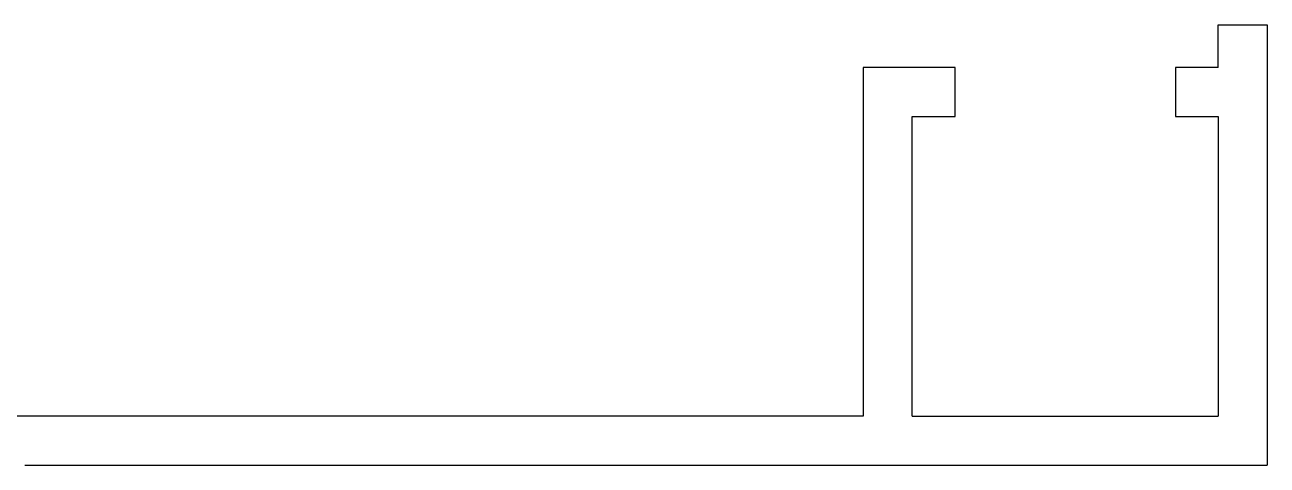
# Model space of a CAD drawing. Header units: millimetres. Extents: x 0 to 17678, y -610 to 14021.
# Drawn here: x 11189 to 13767, y 2997 to 3912 of the extents above; entities that cross this region are included whole.
import ezdxf

# ---------------------------------------------------------------- set-up
doc = ezdxf.new("R2010")
doc.units = ezdxf.units.MM

msp = doc.modelspace()

# ---------------------------------------------------------------- linework, layer by layer
for p, q in [((13665.2, 3822.7), (13665.2, 3911.6)), ((13665.2, 3911.6), (13766.8, 3911.6)), ((13665.2, 3822.7), (13665.2, 3911.6)), ((13665.2, 3911.6), (13766.8, 3911.6)), ((13665.2, 3822.7), (13665.2, 3911.6)), ((13665.2, 3911.6), (13766.8, 3911.6)), ((13766.8, 3911.6), (13766.8, 2997.2)), ((13766.8, 3911.6), (13766.8, 2997.2)), ((13766.8, 3911.6), (13766.8, 2997.2)), ((13119.1, 3822.7), (12928.6, 3822.7)), ((12928.6, 3822.7), (12928.6, 3098.8)), ((13119.1, 3822.7), (12928.6, 3822.7)), ((12928.6, 3822.7), (12928.6, 3098.8)), ((13119.1, 3822.7), (12928.6, 3822.7)), ((12928.6, 3822.7), (12928.6, 3098.8)), ((13119.1, 3721.1), (13119.1, 3822.7)), ((13119.1, 3721.1), (13119.1, 3822.7)), ((13119.1, 3721.1), (13119.1, 3822.7)), ((13576.3, 3822.7), (13576.3, 3721.1)), ((13665.2, 3822.7), (13576.3, 3822.7)), ((13576.3, 3822.7), (13576.3, 3721.1)), ((13665.2, 3822.7), (13576.3, 3822.7)), ((13576.3, 3822.7), (13576.3, 3721.1)), ((13665.2, 3822.7), (13576.3, 3822.7)), ((13030.2, 3098.8), (13030.2, 3721.1)), ((13030.2, 3721.1), (13119.1, 3721.1)), ((13030.2, 3098.8), (13030.2, 3721.1)), ((13030.2, 3721.1), (13119.1, 3721.1)), ((13030.2, 3098.8), (13030.2, 3721.1)), ((13030.2, 3721.1), (13119.1, 3721.1)), ((13576.3, 3721.1), (13665.2, 3721.1)), ((13576.3, 3721.1), (13665.2, 3721.1)), ((13576.3, 3721.1), (13665.2, 3721.1)), ((13665.2, 3721.1), (13665.2, 3098.8)), ((13665.2, 3721.1), (13665.2, 3098.8)), ((13665.2, 3721.1), (13665.2, 3098.8)), ((12928.6, 3098.8), (10883.9, 3098.8)), ((12928.6, 3098.8), (10883.9, 3098.8)), ((12928.6, 3098.8), (10883.9, 3098.8)), ((13030.2, 3098.8), (13665.2, 3098.8)), ((13030.2, 3098.8), (13665.2, 3098.8)), ((13030.2, 3098.8), (13665.2, 3098.8)), ((11188.7, 2997.2), (13766.8, 2997.2)), ((11188.7, 2997.2), (13766.8, 2997.2)), ((11188.7, 2997.2), (13766.8, 2997.2))]:
    msp.add_line(p, q)

doc.saveas('drawing.dxf')
